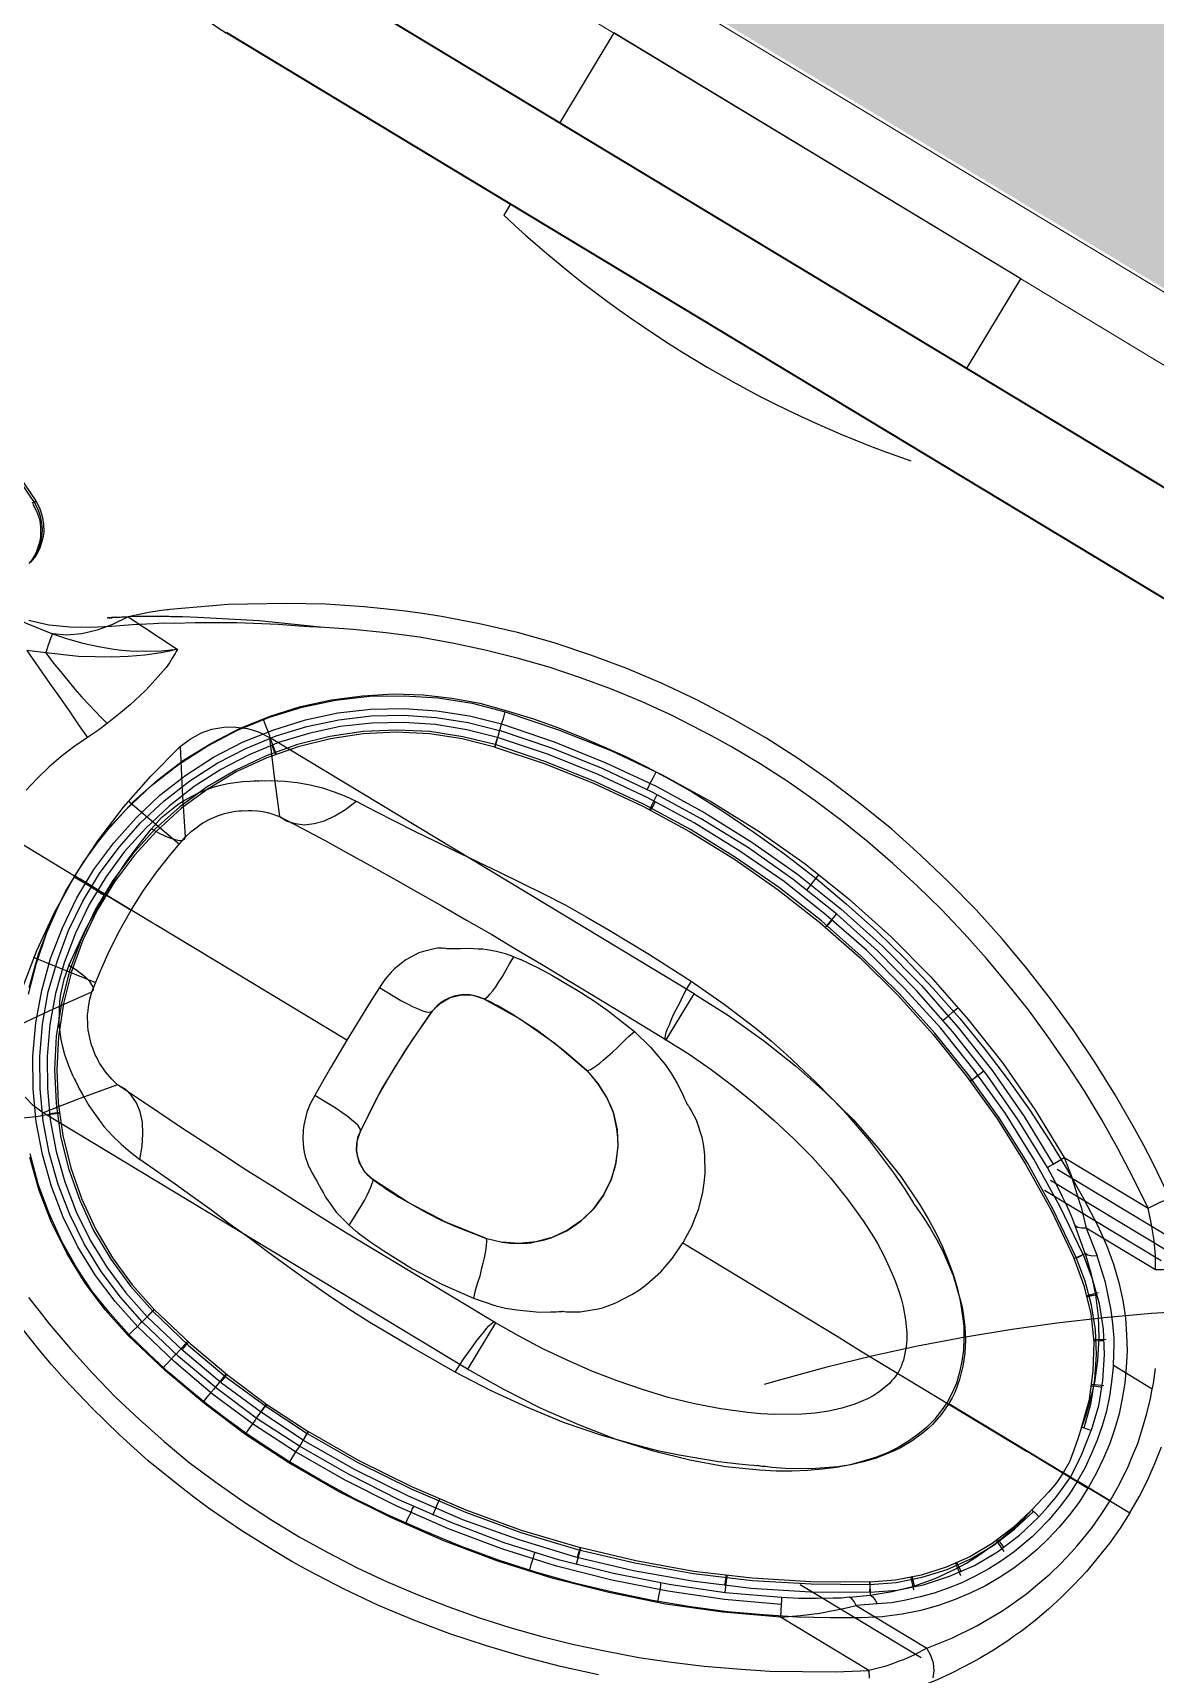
# Model space of a CAD drawing. Header units: centimetres. Extents: x 139057 to 200038, y 34824 to 80516.
# Drawn here: x 164697 to 164741.8, y 56677.5 to 56743.1 of the extents above; entities that cross this region are included whole.
import ezdxf

# ---------------------------------------------------------------- set-up
doc = ezdxf.new("R2010")
doc.units = ezdxf.units.CM
doc.header["$LTSCALE"] = 100
doc.linetypes.add('HIDDEN', pattern=[0.5, 0.25, -0.25])
doc.layers.add('410_STRUTTURE_001-AM_0', color=7, linetype='Continuous', lineweight=0)
doc.layers.add('437_RIVESTIMENTI_001-AM_0', color=13, linetype='Continuous', lineweight=0)
for name, color, linetype in [('_retini_strutture', 7, 'Continuous'), ('A-ARREDO', 6, 'Continuous'), ('A-SANITARI', 6, 'Continuous')]:
    doc.layers.add(name, color=color, linetype=linetype)

# ---------------------------------------------------------------- blocks, each defined once
blk = doc.blocks.new('hand')
at = {"layer": 'A-SANITARI', "color": 8, "linetype": 'HIDDEN', "ltscale": 5}
blk.add_circle((0, 0), 75, dxfattribs=at)

msp = doc.modelspace()

# ---------------------------------------------------------------- hatches: boundary and pattern name
at = {"layer": '_retini_strutture'}
msp.add_hatch(color=256, dxfattribs=at).paths.add_polyline_path([(164482.958, 56614.822), (164573.082, 56560.425), (164593.752, 56594.67), (164556.507, 56617.151), (164614.034, 56712.46, -0.002919), (164660.934, 56781.888), (164946.647, 56609.434), (164972.485, 56652.241), (165195.083, 56517.884), (165169.245, 56475.077), (165404.682, 56332.97), (165293.58, 56148.901), (165336.387, 56123.063), (165499.164, 56392.745), (165420.723, 56440.091), (165410.388, 56422.969), (164709.602, 56845.955, -0.009249), (164866.187, 57060.973), (165547.328, 56649.844), (165526.658, 56615.599), (165565.589, 56583.34), (165605.637, 56649.69), (164884.59, 57084.906, -0.013407), (165126.878, 57385.206), (165193.624, 57344.919), (165219.462, 57387.726), (165159.905, 57423.674, -0.00621), (165278.198, 57557.023), (165230.7, 57593.971, 0.042639)])

# ---------------------------------------------------------------- linework, layer by layer
at = {"layer": '410_STRUTTURE_001-AM_0', "elevation": 0}
msp.add_lwpolyline([(165230.877, 57593.719, 0.042634), (164483.094, 56614.601), (164573.214, 56560.2), (164593.886, 56594.445), (164559.641, 56615.116), (164617.196, 56710.463, -0.002917), (164664.073, 56779.85), (164929.678, 56619.519), (164818.651, 56435.438), (165075.668, 56280.13), (165186.86, 56464.162)], format="xyb", dxfattribs=at)
at = {"layer": '437_RIVESTIMENTI_001-AM_0', "elevation": 0}
msp.add_lwpolyline([(164612.58, 56594.841), (164613.874, 56596.985), (164602.489, 56603.853), (164695.51, 56757.953), (164926.246, 56618.671), (164833.224, 56464.571), (164707.187, 56540.652), (164705.895, 56538.512)], dxfattribs=at)
at = {"layer": 'A-ARREDO', "elevation": 0}
for points in [[(164734.253, 56729.66), (164736.424, 56733.256), (164720.158, 56743.075), (164717.987, 56739.479)], [(164716.023, 56736.226), (164715.765, 56735.798)]]:
    msp.add_lwpolyline(points, dxfattribs=at)
at = {"layer": 'A-ARREDO'}
msp.add_arc((164746.96, 56769.092, 0), 45.625, 226.86497, 250.901, dxfattribs=at)
at = {"layer": 'A-SANITARI'}
for p, q in [((164864.19, 56651.225, 0), (164706.65, 56746.323, 0)), ((164864.194, 56651.247, 0), (164706.654, 56746.345, 0)), ((164862.226, 56647.972, 0), (164704.684, 56743.071, 0)), ((164862.231, 56647.993, 0), (164704.688, 56743.092, 0))]:
    msp.add_line(p, q, dxfattribs=at)
at = {"layer": 'A-SANITARI', "elevation": 0, "flags": 128}
for points in [[(164696.805, 56721.883), (164697.014, 56722.135), (164697.175, 56722.434), (164697.231, 56722.589), (164697.273, 56722.753), (164697.327, 56723.061), (164697.333, 56723.227), (164697.325, 56723.402), (164697.27, 56723.719), (164697.218, 56723.882), (164697.166, 56724.046), (164697.014, 56724.327), (164695.22, 56726.96)], [(164695.267, 56727.007), (164697.07, 56724.388), (164697.014, 56724.327), (164696.944, 56724.275)], [(164696.925, 56724.305), (164697.039, 56724.369), (164697.07, 56724.388), (164697.221, 56724.107), (164697.326, 56723.779), (164697.381, 56723.463), (164697.391, 56723.135), (164697.363, 56722.963), (164697.329, 56722.814), (164697.231, 56722.495), (164697.153, 56722.334), (164697.069, 56722.195), (164696.86, 56721.943)], [(164696.95, 56724.252), (164697.102, 56723.972), (164697.215, 56723.658), (164697.245, 56723.488), (164697.261, 56723.327), (164697.257, 56723.008), (164697.243, 56722.828), (164697.209, 56722.678), (164697.097, 56722.367), (164697.028, 56722.221), (164696.936, 56722.068)], [(164695.698, 56720.018), (164696.191, 56719.739), (164696.687, 56719.496), (164697.735, 56719.071), (164697.699, 56718.98), (164697.635, 56718.811), (164697.551, 56718.578), (164697.464, 56718.309), (164696.709, 56718.405), (164697.622, 56717.098), (164698.053, 56716.498), (164698.457, 56715.914), (164698.808, 56715.399), (164699.134, 56714.938)], [(164742.369, 56696.533), (164741.69, 56697.944), (164741.332, 56698.634), (164740.964, 56699.309), (164740.193, 56700.663), (164739.375, 56701.969), (164738.505, 56703.251), (164737.609, 56704.491), (164736.66, 56705.707), (164735.672, 56706.889), (164734.632, 56708.046), (164733.544, 56709.156), (164732.418, 56710.233), (164731.266, 56711.269), (164730.058, 56712.244), (164728.812, 56713.185), (164727.54, 56714.085), (164726.227, 56714.915), (164724.88, 56715.691), (164723.509, 56716.424), (164722.095, 56717.088), (164720.684, 56717.694), (164719.245, 56718.223), (164717.781, 56718.71), (164716.311, 56719.124), (164714.799, 56719.47), (164713.276, 56719.765), (164712.516, 56719.884), (164711.734, 56719.997), (164710.186, 56720.157), (164708.64, 56720.258), (164707.089, 56720.287), (164705.526, 56720.266), (164704.755, 56720.24), (164703.98, 56720.179), (164702.423, 56720.041), (164702.364, 56720.039), (164702.32, 56720.028), (164702.203, 56720.022), (164701.998, 56719.995), (164701.579, 56719.927), (164700.76, 56719.76), (164702.718, 56718.464), (164702.724, 56718.442), (164702.707, 56718.414), (164702.682, 56718.373), (164702.632, 56718.289), (164702.523, 56718.109), (164702.406, 56717.915), (164702.275, 56717.73), (164701.963, 56717.37), (164701.621, 56716.991), (164701.445, 56716.794), (164701.242, 56716.614), (164700.842, 56716.232), (164700.391, 56715.861), (164699.927, 56715.499), (164699.54, 56715.203), (164699.134, 56714.938), (164698.589, 56714.567), (164698.086, 56714.172), (164697.588, 56713.754), (164697.123, 56713.297), (164696.686, 56712.824)], [(164696.785, 56719.626), (164697.176, 56719.522), (164697.598, 56719.438), (164698.433, 56719.35), (164699.26, 56719.342), (164700.098, 56719.384), (164700.931, 56719.449), (164701.769, 56719.491), (164702.177, 56719.509), (164702.591, 56719.505), (164703.434, 56719.525), (164705.097, 56719.523), (164706.762, 56719.464), (164707.591, 56719.397), (164708.01, 56719.371), (164708.213, 56719.363), (164708.43, 56719.345), (164705.988, 56719.59), (164704.767, 56719.666), (164703.538, 56719.727), (164702.93, 56719.754), (164702.625, 56719.749), (164702.458, 56719.755), (164702.386, 56719.761), (164702.314, 56719.767), (164701.711, 56719.771), (164701.101, 56719.762), (164700.796, 56719.757), (164700.657, 56719.746), (164700.504, 56719.744), (164700.365, 56719.733), (164700.235, 56719.736), (164700.096, 56719.726), (164699.98, 56719.72), (164699.935, 56719.709)], [(164729.571, 56680.592), (164729.249, 56680.559), (164728.922, 56680.549), (164728.253, 56680.537), (164727.556, 56680.542), (164726.862, 56680.582), (164724.612, 56680.769), (164722.373, 56681.1), (164720.143, 56681.539), (164717.944, 56682.091), (164715.784, 56682.771), (164713.663, 56683.579), (164711.578, 56684.478), (164709.568, 56685.502), (164707.604, 56686.632), (164705.919, 56687.724), (164704.302, 56688.927), (164702.77, 56690.211), (164701.32, 56691.597), (164700.454, 56692.573), (164699.679, 56693.608), (164699.005, 56694.714), (164698.423, 56695.879), (164697.96, 56697.084), (164697.602, 56698.34), (164697.37, 56699.614), (164697.24, 56700.902), (164697.227, 56702.196), (164697.344, 56703.486), (164697.569, 56704.768), (164697.931, 56706.024), (164698.375, 56707.23), (164698.947, 56708.397), (164699.616, 56709.505), (164700.396, 56710.547), (164701.251, 56711.524), (164702.2, 56712.407), (164703.229, 56713.203), (164704.316, 56713.908), (164705.466, 56714.499), (164706.675, 56714.998), (164707.903, 56715.372), (164709.18, 56715.641), (164710.463, 56715.793), (164711.764, 56715.82), (164713.057, 56715.739), (164714.347, 56715.527), (164715.593, 56715.21), (164715.629, 56715.302), (164715.68, 56715.479), (164715.755, 56715.698), (164715.82, 56715.962), (164717.955, 56715.24), (164720.045, 56714.413), (164722.088, 56713.444), (164724.064, 56712.365), (164725.973, 56711.175), (164727.801, 56709.882), (164729.563, 56708.479), (164731.243, 56706.973), (164732.829, 56705.373), (164734.307, 56703.687), (164735.698, 56701.921), (164736.981, 56700.069), (164738.15, 56698.154), (164741.502, 56696.13), (164740.909, 56697.339), (164740.299, 56698.52), (164739.65, 56699.668), (164738.97, 56700.796), (164738.246, 56701.914), (164737.497, 56702.99), (164736.725, 56704.061), (164735.892, 56705.093), (164735.051, 56706.111), (164734.158, 56707.104), (164733.233, 56708.078), (164732.284, 56709.01), (164731.309, 56709.901), (164730.304, 56710.772), (164729.274, 56711.602), (164728.205, 56712.398), (164727.119, 56713.167), (164726, 56713.881), (164724.864, 56714.567), (164724.265, 56714.89), (164723.68, 56715.205), (164722.494, 56715.808), (164721.296, 56716.361), (164720.065, 56716.858), (164718.832, 56717.319), (164717.573, 56717.739), (164716.303, 56718.109), (164715.021, 56718.428), (164713.715, 56718.707), (164713.049, 56718.825), (164712.397, 56718.935), (164711.068, 56719.113), (164709.75, 56719.247), (164708.43, 56719.345)], [(164699.921, 56719.718), (164699.935, 56719.709), (164699.943, 56719.723), (164699.993, 56719.712), (164700.11, 56719.717), (164700.177, 56719.734), (164700.307, 56719.731), (164700.446, 56719.741), (164700.76, 56719.76), (164700.14, 56719.453), (164699.526, 56719.219), (164698.912, 56719.079), (164698.312, 56719.025), (164697.735, 56719.071), (164698.337, 56718.878), (164698.947, 56718.699), (164699.568, 56718.57), (164700.184, 56718.463), (164700.501, 56718.423), (164700.825, 56718.397), (164701.455, 56718.376), (164702.088, 56718.391), (164702.718, 56718.464), (164702.407, 56718.387), (164702.082, 56718.319), (164701.421, 56718.226), (164700.764, 56718.17), (164700.109, 56718.149), (164698.782, 56718.175), (164697.464, 56718.309), (164697.76, 56717.922), (164698.059, 56717.572), (164698.349, 56717.207), (164698.634, 56716.865), (164698.914, 56716.545), (164699.188, 56716.248), (164699.442, 56715.981), (164699.697, 56715.713), (164699.927, 56715.499)], [(164696.807, 56704.944), (164697.174, 56706.273), (164697.66, 56707.548), (164698.252, 56708.779), (164698.976, 56709.948), (164699.776, 56711.053), (164700.692, 56712.07), (164701.696, 56713.013), (164702.773, 56713.857), (164703.912, 56714.587), (164705.132, 56715.23), (164706.408, 56715.745), (164707.71, 56716.15), (164709.046, 56716.421), (164710.409, 56716.581), (164711.783, 56716.603), (164713.148, 56716.516), (164714.497, 56716.307), (164715.82, 56715.962)], [(164709.49, 56702.846), (164701.842, 56707.462), (164701.745, 56707.521), (164699.695, 56708.758), (164699.667, 56708.775), (164699.418, 56708.926), (164699.196, 56709.06), (164699.002, 56709.177), (164698.85, 56709.269), (164698.711, 56709.352), (164698.628, 56709.402), (164699.314, 56710.444), (164700.104, 56711.441), (164700.97, 56712.374), (164701.947, 56713.24), (164702.967, 56714.023), (164704.082, 56714.711), (164705.233, 56715.302), (164706.433, 56715.787), (164707.647, 56716.17), (164708.888, 56716.441), (164710.121, 56716.604), (164711.353, 56716.673), (164712.541, 56716.637), (164713.692, 56716.509), (164714.802, 56716.311), (164715.853, 56716.017), (164716.951, 56715.676), (164717.947, 56715.321), (164718.875, 56714.949), (164719.76, 56714.566), (164720.636, 56714.17), (164721.495, 56713.746), (164722.379, 56713.269), (164723.31, 56712.745), (164724.521, 56711.995), (164725.754, 56711.156), (164726.997, 56710.273), (164728.235, 56709.318), (164729.445, 56708.285), (164730.653, 56707.216), (164731.804, 56706.086), (164732.922, 56704.901), (164733.982, 56703.713), (164734.981, 56702.486), (164735.907, 56701.265), (164736.775, 56700.042), (164737.558, 56698.832), (164738.284, 56697.656), (164738.92, 56696.517), (164739.494, 56695.433), (164739.839, 56694.658), (164740.12, 56693.902), (164740.337, 56693.166), (164740.491, 56692.45), (164740.603, 56691.758), (164740.642, 56691.073), (164740.663, 56690.418), (164740.633, 56689.774), (164740.576, 56689.147), (164740.469, 56688.531), (164740.348, 56687.923), (164740.177, 56687.327), (164739.97, 56686.734), (164739.727, 56686.143), (164739.448, 56685.556), (164739.111, 56684.965), (164739.102, 56684.951)], [(164726.848, 56680.308), (164724.584, 56680.503), (164722.323, 56680.828), (164720.079, 56681.275), (164717.865, 56681.836), (164715.691, 56682.525), (164713.562, 56683.318), (164711.472, 56684.24), (164709.426, 56685.267), (164707.448, 56686.404), (164705.763, 56687.497), (164704.132, 56688.708), (164702.595, 56690.014), (164701.131, 56691.409), (164700.237, 56692.402), (164699.449, 56693.445), (164698.755, 56694.582), (164698.167, 56695.768), (164697.698, 56696.996), (164697.336, 56698.274), (164697.084, 56699.579), (164696.971, 56700.895), (164696.952, 56702.21), (164697.072, 56703.537), (164697.306, 56704.832), (164697.662, 56706.111), (164698.137, 56707.336), (164698.703, 56708.525), (164699.389, 56709.661), (164700.186, 56710.73), (164701.063, 56711.713), (164702.028, 56712.624), (164703.066, 56713.434), (164704.175, 56714.145), (164705.356, 56714.755), (164706.578, 56715.245), (164707.837, 56715.639), (164709.136, 56715.913), (164710.455, 56716.062), (164711.779, 56716.095), (164713.086, 56716.005), (164714.398, 56715.799), (164715.68, 56715.479), (164717.779, 56714.76), (164719.847, 56713.928), (164721.848, 56712.984), (164723.796, 56711.922), (164725.678, 56710.748), (164727.5, 56709.478), (164729.234, 56708.091), (164730.887, 56706.602), (164732.454, 56705.032), (164733.917, 56703.355), (164735.289, 56701.619), (164736.553, 56699.798), (164737.708, 56697.891)], [(164738.916, 56694.288), (164739.275, 56693.316), (164739.544, 56692.322), (164739.702, 56691.3), (164739.752, 56690.287), (164739.677, 56689.255), (164739.516, 56688.236), (164739.228, 56687.257), (164739.023, 56687.325), (164738.881, 56687.372), (164738.845, 56687.375), (164738.7, 56686.915), (164738.54, 56686.463), (164738.359, 56686.005), (164738.113, 56685.567), (164738.363, 56685.417), (164738.681, 56685.225), (164738.985, 56685.759), (164739.248, 56686.319), (164739.488, 56686.874), (164739.686, 56687.453), (164739.849, 56688.036), (164739.975, 56688.621), (164740.057, 56689.195), (164740.126, 56689.778), (164740.135, 56690.358), (164740.145, 56690.655), (164740.145, 56690.938), (164740.097, 56691.515), (164740.032, 56692.065), (164739.807, 56693.165), (164739.463, 56694.223), (164739.266, 56694.21), (164739.102, 56694.252), (164738.991, 56694.319), (164739.231, 56693.494), (164739.398, 56692.674), (164739.504, 56691.817), (164739.529, 56690.951), (164739.509, 56690.509), (164739.48, 56690.054), (164739.358, 56689.164), (164739.142, 56688.273), (164739.005, 56687.827), (164738.845, 56687.375), (164739.159, 56688.49), (164739.315, 56689.625), (164739.348, 56690.776), (164739.229, 56691.926), (164738.955, 56693.036), (164738.555, 56694.128), (164738.991, 56694.319), (164738.586, 56695.433), (164738.479, 56695.724), (164738.363, 56696.002), (164738.233, 56696.288), (164738.09, 56696.583), (164737.789, 56697.18), (164737.48, 56697.764), (164736.322, 56699.635), (164735.072, 56701.448), (164733.7, 56703.183), (164732.242, 56704.839), (164730.698, 56706.414), (164729.064, 56707.872), (164727.33, 56709.259), (164725.544, 56710.527), (164723.654, 56711.686), (164721.72, 56712.74), (164719.732, 56713.676), (164717.686, 56714.514), (164715.593, 56715.21), (164715.402, 56714.55), (164717.418, 56713.882), (164719.381, 56713.094), (164721.313, 56712.192), (164723.178, 56711.18), (164724.985, 56710.07), (164726.724, 56708.85), (164728.392, 56707.541), (164729.986, 56706.144), (164731.501, 56704.644), (164732.915, 56703.072), (164734.242, 56701.42), (164735.484, 56699.687), (164736.611, 56697.891), (164737.639, 56696.024), (164738.555, 56694.128), (164738.577, 56694.134), (164738.719, 56694.181), (164738.916, 56694.288), (164737.981, 56696.214), (164736.939, 56698.09), (164735.806, 56699.908), (164734.551, 56701.649), (164733.218, 56703.323), (164731.776, 56704.912), (164730.256, 56706.434), (164728.648, 56707.84), (164726.961, 56709.18), (164725.199, 56710.394), (164723.365, 56711.52), (164721.486, 56712.541), (164719.54, 56713.451), (164717.55, 56714.256), (164715.52, 56714.933), (164714.288, 56715.241), (164713.035, 56715.45), (164711.764, 56715.537), (164710.498, 56715.507), (164709.224, 56715.369), (164707.982, 56715.097), (164706.763, 56714.737), (164705.591, 56714.235), (164704.462, 56713.65), (164703.392, 56712.973), (164702.393, 56712.195), (164701.467, 56711.318), (164700.615, 56710.377), (164699.866, 56709.355), (164699.205, 56708.26), (164698.65, 56707.121), (164698.2, 56705.937), (164697.855, 56704.709), (164697.633, 56703.463), (164697.524, 56702.187), (164697.531, 56700.915), (164697.642, 56699.658), (164697.883, 56698.397), (164698.229, 56697.186), (164698.678, 56695.989), (164699.241, 56694.855), (164699.91, 56693.771), (164700.671, 56692.745), (164701.517, 56691.799)], [(164701.689, 56711.279), (164701.974, 56711.125), (164702.226, 56711.011), (164702.451, 56710.913), (164702.642, 56710.854), (164702.792, 56710.821), (164702.931, 56710.831), (164703.014, 56710.875), (164703.051, 56710.967), (164702.928, 56712.799), (164702.852, 56714.584), (164703.23, 56714.866), (164703.656, 56715.101), (164703.761, 56715.15), (164703.881, 56715.192), (164704.097, 56715.269), (164704.583, 56715.353), (164704.816, 56715.364), (164705.055, 56715.352), (164705.53, 56715.293), (164705.757, 56715.231), (164705.99, 56715.147), (164706.408, 56714.932)], [(164706.676, 56714.279), (164706.436, 56714.916), (164706.414, 56715.004), (164706.348, 56715.177), (164706.257, 56715.402), (164706.16, 56715.649)], [(164715.52, 56714.933), (164715.453, 56714.728), (164715.405, 56714.586), (164715.402, 56714.55), (164714.107, 56714.878), (164712.809, 56715.076), (164711.471, 56715.146), (164710.144, 56715.078), (164708.837, 56714.884), (164707.548, 56714.566), (164706.301, 56714.128), (164705.095, 56713.57), (164703.958, 56712.877), (164702.887, 56712.105), (164701.908, 56711.203), (164701.017, 56710.229), (164700.207, 56709.168), (164699.521, 56708.032), (164698.954, 56706.843), (164698.499, 56705.587), (164698.179, 56704.305), (164697.973, 56702.993), (164697.911, 56701.669), (164697.957, 56700.337), (164698.151, 56699.029), (164698.469, 56697.741), (164698.907, 56696.493), (164699.465, 56695.287), (164700.136, 56694.145), (164700.921, 56693.066), (164701.801, 56692.081), (164701.32, 56691.597), (164701.25, 56691.544), (164701.131, 56691.409), (164700.95, 56691.234), (164700.76, 56691.046), (164699.847, 56692.07), (164699.02, 56693.174), (164698.307, 56694.341), (164697.7, 56695.559), (164697.207, 56696.839), (164696.833, 56698.161)], [(164738.945, 56687.353), (164739.217, 56688.304), (164739.375, 56689.286), (164739.447, 56690.282), (164739.402, 56691.273), (164739.241, 56692.259), (164738.991, 56693.222), (164738.63, 56694.159), (164737.708, 56696.076), (164736.681, 56697.944), (164735.553, 56699.74), (164734.312, 56701.472), (164732.984, 56703.124), (164731.556, 56704.704), (164730.042, 56706.204), (164728.456, 56707.616), (164726.775, 56708.933), (164725.027, 56710.139), (164723.228, 56711.263), (164721.341, 56712.27), (164719.423, 56713.163), (164717.446, 56713.959), (164715.425, 56714.65), (164714.135, 56714.956), (164712.809, 56715.171), (164711.485, 56715.232), (164710.145, 56715.172), (164708.815, 56714.973), (164707.526, 56714.655), (164706.27, 56714.203), (164705.056, 56713.632), (164703.914, 56712.96), (164702.826, 56712.161), (164701.841, 56711.281), (164700.942, 56710.293), (164700.146, 56709.223), (164699.452, 56708.074), (164698.877, 56706.871), (164698.421, 56705.615), (164698.093, 56704.319), (164697.887, 56703.007), (164697.816, 56701.67), (164697.877, 56700.329), (164698.062, 56699.007), (164698.38, 56697.719), (164698.824, 56696.449), (164699.381, 56695.243), (164700.066, 56694.092), (164700.852, 56693.013), (164701.746, 56692.02), (164703.168, 56690.651), (164704.672, 56689.384), (164706.256, 56688.22), (164707.905, 56687.13), (164709.961, 56685.965), (164712.07, 56684.918), (164714.233, 56683.991), (164716.448, 56683.183), (164718.716, 56682.494), (164721.005, 56681.964), (164723.338, 56681.538), (164725.682, 56681.257), (164728.038, 56681.121), (164730.389, 56681.1), (164731.441, 56681.184), (164732.474, 56681.392), (164733.471, 56681.697), (164734.427, 56682.122), (164735.319, 56682.661), (164736.162, 56683.305), (164736.93, 56684.014)], [(164723.366, 56704.696), (164706.408, 56714.932), (164706.596, 56713.364), (164706.811, 56711.778), (164707.703, 56711.315), (164708.601, 56710.83), (164709.504, 56710.322), (164710.43, 56709.82), (164711.361, 56709.296), (164712.32, 56708.755), (164713.293, 56708.206), (164714.271, 56707.634), (164715.285, 56707.06), (164716.269, 56706.466), (164717.275, 56705.878), (164720.267, 56704.071), (164722.254, 56702.853), (164723.174, 56702.279), (164724.055, 56701.672), (164724.911, 56701.023), (164725.75, 56700.346), (164726.558, 56699.65), (164727.342, 56698.912), (164728.095, 56698.156), (164728.814, 56697.343), (164729.494, 56696.498), (164730.122, 56695.627), (164730.412, 56695.169), (164730.562, 56694.946), (164730.689, 56694.718), (164730.948, 56694.24), (164731.177, 56693.743), (164731.398, 56693.232), (164731.569, 56692.732), (164731.657, 56692.47), (164731.723, 56692.204), (164731.818, 56691.673), (164731.864, 56691.154), (164731.863, 56690.871), (164731.835, 56690.605), (164731.734, 56690.061), (164731.681, 56689.942), (164731.641, 56689.814), (164731.513, 56689.571), (164731.357, 56689.343), (164731.262, 56689.249), (164731.173, 56689.133), (164730.753, 56688.782), (164730.517, 56688.641), (164730.289, 56688.514), (164729.786, 56688.307), (164729.272, 56688.144), (164728.747, 56688.026), (164728.203, 56687.939), (164727.67, 56687.902), (164726.588, 56687.894), (164726.038, 56687.923), (164725.497, 56687.966), (164724.435, 56688.116), (164723.383, 56688.316), (164722.329, 56688.574), (164721.309, 56688.887), (164720.291, 56689.237), (164719.277, 56689.623), (164718.295, 56690.064), (164717.322, 56690.519), (164716.375, 56691.015), (164715.43, 56691.548), (164714.317, 56689.705)], [(164706.645, 56714.26), (164706.64, 56714.282), (164706.579, 56714.432), (164706.507, 56714.627)], [(164696.019, 56703.265), (164696.509, 56704.859), (164697.113, 56706.423), (164697.822, 56707.942), (164698.628, 56709.402), (164699.553, 56710.81), (164700.567, 56712.145), (164701.661, 56713.394), (164702.852, 56714.584)], [(164721.49, 56712.86), (164721.54, 56712.944), (164721.618, 56713.104), (164721.73, 56713.32), (164721.858, 56713.564)], [(164698.394, 56705.82), (164698.72, 56706.549), (164699.061, 56707.27), (164699.451, 56707.979), (164699.847, 56708.666), (164700.279, 56709.351), (164700.725, 56710.027), (164701.204, 56710.664), (164701.689, 56711.279), (164702.095, 56711.733), (164702.554, 56712.117), (164702.793, 56712.294), (164703.06, 56712.455), (164703.591, 56712.739), (164704.152, 56712.948), (164704.449, 56713.034), (164704.752, 56713.097), (164705.332, 56713.181), (164705.624, 56713.194), (164705.776, 56713.197), (164705.857, 56713.205), (164705.879, 56713.21), (164705.893, 56713.202), (164705.915, 56713.207), (164705.951, 56713.204), (164705.987, 56713.202), (164706.068, 56713.21), (164706.198, 56713.207), (164706.468, 56713.214), (164707.003, 56713.193), (164707.514, 56713.131), (164708.03, 56713.046), (164708.521, 56712.92), (164708.995, 56712.766), (164709.438, 56712.593), (164709.865, 56712.392), (164710.625, 56711.99), (164711.406, 56711.594), (164712.202, 56711.19), (164713.019, 56710.79), (164713.865, 56710.375), (164714.292, 56710.174), (164714.732, 56709.964), (164715.6, 56709.554), (164717.346, 56708.689), (164718.211, 56708.243), (164719.059, 56707.769), (164719.912, 56707.272), (164721.589, 56706.26), (164723.254, 56705.198), (164724.575, 56704.287), (164725.841, 56703.315), (164726.461, 56702.809), (164727.065, 56702.274), (164728.233, 56701.172), (164729.34, 56700.031), (164730.369, 56698.824), (164731.335, 56697.542), (164731.791, 56696.888), (164732.004, 56696.552), (164732.106, 56696.377), (164732.164, 56696.285), (164732.202, 56696.224), (164732.216, 56696.216), (164732.255, 56696.154), (164732.294, 56696.093), (164732.366, 56695.993), (164732.515, 56695.771), (164732.8, 56695.334), (164733.068, 56694.87), (164733.299, 56694.409), (164733.716, 56693.439), (164734.013, 56692.428), (164734.073, 56692.184), (164734.117, 56691.912), (164734.185, 56691.398), (164734.209, 56690.873), (164734.188, 56690.338), (164734.145, 56690.08), (164734.103, 56689.822), (164733.974, 56689.295), (164733.79, 56688.801), (164733.683, 56688.563), (164733.541, 56688.327), (164740.773, 56683.962), (164741.144, 56684.607), (164741.479, 56685.256), (164741.63, 56685.6), (164741.772, 56685.93), (164742.043, 56686.598)], [(164696.019, 56703.265), (164697.634, 56704.029), (164699.312, 56704.774), (164699.648, 56705.611), (164700.011, 56706.432), (164700.424, 56707.241), (164700.886, 56708.039), (164701.121, 56708.427), (164701.377, 56708.821), (164701.901, 56709.563), (164702.466, 56710.28), (164703.051, 56710.967), (164703.27, 56711.175), (164703.51, 56711.352), (164703.626, 56711.451), (164703.771, 56711.534), (164704.052, 56711.686), (164704.18, 56711.741), (164704.33, 56711.802), (164704.613, 56711.895), (164704.902, 56711.967), (164705.049, 56711.991), (164705.188, 56712.002), (164705.268, 56712.01), (164705.326, 56712.013), (164705.457, 56712.01), (164705.573, 56712.015), (164705.704, 56712.012), (164705.929, 56712.008), (164706.137, 56711.977), (164706.323, 56711.941), (164706.5, 56711.89), (164706.811, 56711.778), (164707.115, 56711.594), (164707.434, 56711.496), (164707.801, 56711.446), (164708.189, 56711.494), (164708.598, 56711.607), (164709.02, 56711.806), (164709.44, 56712.063), (164709.865, 56712.392)], [(164702.808, 56710.66), (164700.754, 56712.391)], [(164721.585, 56712.047), (164721.894, 56712.654)], [(164721.626, 56712.022), (164721.643, 56712.05), (164721.718, 56712.174), (164721.821, 56712.377)], [(164695.539, 56711.267), (164699.847, 56708.666)], [(164696.778, 56704.678), (164697.095, 56705.923), (164697.512, 56707.146), (164698.026, 56708.311), (164698.628, 56709.402), (164700.886, 56708.039)], [(164727.871, 56708.838), (164727.935, 56708.913), (164728.04, 56709.057), (164728.194, 56709.248), (164728.355, 56709.453)], [(164699.517, 56708.809), (164699.711, 56708.692), (164699.836, 56708.617), (164699.85, 56708.608), (164699.268, 56708.959), (164699.185, 56709.01), (164698.825, 56709.227), (164698.603, 56709.361)], [(164728.616, 56707.349), (164729.05, 56707.881)], [(164728.63, 56707.341), (164728.646, 56707.368), (164728.749, 56707.476), (164728.886, 56707.64)], [(164716.165, 56706.169), (164715.827, 56706.298), (164715.464, 56706.385), (164715.106, 56706.45), (164714.934, 56706.478), (164714.745, 56706.478), (164714.398, 56706.499), (164714.035, 56706.491), (164713.679, 56706.498), (164713.491, 56706.498), (164713.405, 56706.513), (164713.36, 56706.502), (164713.31, 56706.513), (164713.288, 56706.507), (164713.274, 56706.516), (164713.216, 56706.513), (164713.122, 56706.513), (164712.93, 56706.478), (164712.552, 56706.384), (164712.366, 56706.327), (164712.199, 56706.238), (164711.858, 56706.048), (164711.549, 56705.818), (164711.401, 56705.699), (164711.26, 56705.558), (164711.012, 56705.273), (164710.797, 56704.949), (164710.466, 56704.431), (164710.148, 56703.904), (164709.49, 56702.846), (164708.843, 56701.743), (164708.522, 56701.18), (164708.21, 56700.632), (164708.032, 56700.305), (164707.903, 56699.966), (164707.811, 56699.625), (164707.782, 56699.453), (164707.746, 56699.267), (164707.731, 56698.898), (164707.761, 56698.54), (164707.791, 56698.371), (164707.835, 56698.193), (164707.953, 56697.857), (164707.989, 56697.76), (164708.027, 56697.699), (164708.116, 56697.532), (164708.301, 56697.212), (164708.464, 56696.887), (164708.561, 56696.734), (164708.649, 56696.567), (164708.851, 56696.275), (164709.066, 56695.975), (164709.584, 56695.455), (164709.869, 56695.207), (164709.911, 56695.182), (164709.938, 56695.165), (164710.013, 56695.101), (164710.143, 56695.004), (164710.418, 56694.8), (164710.969, 56694.43), (164712.124, 56693.713), (164712.709, 56693.398), (164713.316, 56693.088), (164714.55, 56692.533), (164715.412, 56692.239), (164715.839, 56692.132), (164716.291, 56692.067), (164717.185, 56691.982), (164717.643, 56691.989), (164717.854, 56691.994), (164717.97, 56691.999), (164718.028, 56692.002), (164718.051, 56692.007), (164718.087, 56692.004), (164718.095, 56692.018), (164718.109, 56692.01), (164718.131, 56692.015), (164718.181, 56692.004), (164718.267, 56691.99), (164718.456, 56691.989), (164718.819, 56691.997), (164719.533, 56692.114), (164719.711, 56692.158), (164719.897, 56692.216), (164720.241, 56692.348), (164720.878, 56692.682), (164721.184, 56692.876), (164721.484, 56693.092), (164722.032, 56693.592), (164722.511, 56694.135), (164722.915, 56694.742), (164729.08, 56691.02), (164730.014, 56690.438), (164736.65, 56686.432), (164736.706, 56686.398), (164739.102, 56684.951), (164738.746, 56684.392), (164738.364, 56683.885), (164737.955, 56683.395), (164737.526, 56682.935), (164737.07, 56682.492), (164736.589, 56682.102), (164736.094, 56681.721), (164735.565, 56681.378), (164735.009, 56681.052), (164734.42, 56680.765), (164733.79, 56680.503), (164733.131, 56680.258), (164732.426, 56680.06), (164731.673, 56679.909), (164730.874, 56679.806), (164730.035, 56679.764), (164728.809, 56679.767), (164727.504, 56679.798), (164726.139, 56679.885), (164724.704, 56680.014), (164723.217, 56680.212), (164721.706, 56680.463), (164720.177, 56680.781), (164718.638, 56681.143), (164717.09, 56681.586), (164715.554, 56682.078), (164714.037, 56682.634), (164712.568, 56683.238), (164711.124, 56683.883), (164709.741, 56684.567), (164708.433, 56685.28), (164707.177, 56686.019), (164706.294, 56686.591), (164705.46, 56687.151), (164704.67, 56687.722), (164703.903, 56688.298), (164703.147, 56688.925), (164702.386, 56689.573), (164701.594, 56690.297), (164700.799, 56691.079), (164700.052, 56691.908), (164699.339, 56692.793), (164698.697, 56693.766), (164698.112, 56694.8), (164697.598, 56695.922), (164697.169, 56697.089), (164696.844, 56698.306)], [(164699.471, 56705.132), (164696.982, 56706.143)], [(164719.078, 56701.632), (164718.134, 56702.448), (164717.12, 56703.211), (164716.079, 56703.897), (164715.53, 56704.209), (164715.383, 56704.279), (164715.245, 56704.362), (164714.965, 56704.493), (164715.001, 56704.491), (164715.062, 56704.529), (164715.14, 56704.596), (164715.22, 56704.698), (164715.332, 56704.82), (164715.446, 56704.978), (164715.563, 56705.172), (164715.711, 56705.385), (164715.853, 56705.621), (164715.998, 56705.892), (164716.165, 56706.169), (164716.334, 56706.105), (164716.426, 56706.069), (164716.462, 56706.066), (164716.49, 56706.049), (164716.504, 56706.041), (164716.65, 56705.971), (164716.811, 56705.893), (164717.105, 56705.753), (164717.69, 56705.438), (164718.834, 56704.766), (164719.385, 56704.396), (164719.928, 56704.011), (164720.981, 56703.187)], [(164713.828, 56689.585), (164712.099, 56690.572), (164710.415, 56691.57), (164709.578, 56692.094), (164708.758, 56692.645), (164707.96, 56693.203), (164706.381, 56694.345), (164705.99, 56694.637), (164705.6, 56694.93), (164704.838, 56695.484), (164704.099, 56696.044), (164703.356, 56696.568), (164702.636, 56697.097), (164701.927, 56697.582), (164701.226, 56698.08), (164701.319, 56698.61), (164701.351, 56699.101), (164701.33, 56699.568), (164701.239, 56699.981), (164701.093, 56700.334), (164700.886, 56700.648), (164700.651, 56700.885), (164700.338, 56701.055), (164700.102, 56701.292), (164699.856, 56701.573), (164699.745, 56701.734), (164699.616, 56701.926), (164699.566, 56702.031), (164699.502, 56702.145), (164699.439, 56702.259), (164699.398, 56702.379), (164699.351, 56702.52), (164699.296, 56702.648), (164699.224, 56702.937), (164699.161, 56703.24), (164699.145, 56703.401), (164699.138, 56703.859), (164699.158, 56704.017), (164699.178, 56704.175), (164699.231, 56704.483), (164699.312, 56704.774), (164699.376, 56704.849), (164699.377, 56704.943), (164699.313, 56705.057), (164699.222, 56705.188), (164699.081, 56705.33), (164698.89, 56705.483), (164698.671, 56705.653), (164698.394, 56705.82), (164698.19, 56705.263), (164698.063, 56704.677), (164698.018, 56704.383), (164698, 56704.073), (164697.996, 56703.47), (164698.072, 56702.876), (164698.135, 56702.574), (164698.22, 56702.276), (164698.416, 56701.724), (164698.532, 56701.446), (164698.601, 56701.31), (164698.64, 56701.248), (164698.645, 56701.226), (164698.664, 56701.196), (164698.678, 56701.187), (164698.67, 56701.173), (164698.684, 56701.165), (164698.695, 56701.121), (164698.733, 56701.059), (164698.789, 56700.932), (164698.916, 56700.704), (164699.184, 56700.239), (164699.477, 56699.817), (164699.792, 56699.4), (164699.958, 56699.205), (164700.132, 56699.024), (164700.476, 56698.685), (164700.849, 56698.364), (164701.226, 56698.08)], [(164723.254, 56705.198), (164723.07, 56704.894), (164722.916, 56704.608), (164722.785, 56704.328), (164722.657, 56704.084), (164722.537, 56703.854), (164722.439, 56703.63), (164722.366, 56703.447), (164722.288, 56703.286), (164722.241, 56703.145), (164722.21, 56703.031), (164722.196, 56702.945), (164722.198, 56702.887), (164722.218, 56702.856), (164722.254, 56702.853), (164723.366, 56704.696), (164724.776, 56703.807), (164726.137, 56702.834), (164727.413, 56701.818), (164728.62, 56700.749), (164729.739, 56699.658), (164730.724, 56698.534), (164731.628, 56697.402), (164732.38, 56696.268), (164732.72, 56695.704), (164733.024, 56695.142), (164733.292, 56694.584), (164733.523, 56694.028), (164733.713, 56693.497), (164733.873, 56692.947), (164733.999, 56692.436), (164734.081, 56691.914), (164734.143, 56691.423), (164734.148, 56690.929), (164734.133, 56690.466), (164734.068, 56690.013), (164733.975, 56689.578), (164733.846, 56689.145), (164733.67, 56688.76), (164733.472, 56688.369), (164733.227, 56688.026), (164732.959, 56687.677), (164732.645, 56687.375), (164732.303, 56687.09), (164731.933, 56686.822), (164731.522, 56686.579), (164731.091, 56686.366), (164730.619, 56686.179), (164730.127, 56686.022), (164729.608, 56685.882), (164729.055, 56685.78), (164728.497, 56685.701), (164727.897, 56685.648), (164727.278, 56685.624), (164726.64, 56685.631), (164725.982, 56685.669), (164724.628, 56685.806), (164723.197, 56686.065), (164721.752, 56686.427), (164720.257, 56686.895), (164718.757, 56687.479), (164717.263, 56688.135), (164715.769, 56688.885), (164714.317, 56689.705), (164697.359, 56699.942)], [(164710.797, 56704.949), (164711.656, 56704.43), (164711.914, 56704.293), (164712.144, 56704.174), (164712.341, 56704.093), (164712.524, 56704.02), (164712.665, 56703.972), (164712.773, 56703.964), (164712.854, 56703.972), (164712.907, 56703.997), (164712.104, 56702.855), (164711.357, 56701.681), (164710.658, 56700.459), (164710.035, 56699.209), (164710.041, 56699.281), (164710.002, 56699.342), (164709.93, 56699.442), (164709.823, 56699.545), (164709.687, 56699.665), (164709.51, 56699.809), (164709.296, 56699.957), (164709.069, 56700.113), (164708.21, 56700.632)], [(164714.965, 56704.493), (164716.439, 56703.679), (164717.807, 56702.721), (164719.078, 56701.632), (164719.106, 56701.615), (164719.159, 56701.64), (164719.234, 56701.671), (164719.334, 56701.743), (164719.456, 56701.82), (164719.595, 56701.925), (164719.751, 56702.058), (164719.915, 56702.204), (164720.11, 56702.37), (164720.313, 56702.55), (164720.511, 56702.752), (164720.739, 56702.974), (164720.981, 56703.187), (164721.629, 56702.569), (164722.212, 56701.876), (164722.458, 56701.501), (164722.696, 56701.112), (164722.903, 56700.703), (164722.989, 56700.5), (164723.038, 56700.395), (164723.063, 56700.342), (164723.069, 56700.32), (164723.082, 56700.312), (164723.074, 56700.298), (164723.088, 56700.289), (164723.102, 56700.281), (164723.107, 56700.259), (164723.14, 56700.22), (164723.185, 56700.136), (164723.281, 56699.983), (164723.444, 56699.658), (164723.673, 56698.972), (164723.738, 56698.611), (164723.782, 56698.245), (164723.797, 56697.518), (164723.759, 56697.143), (164723.709, 56696.777), (164723.529, 56696.072), (164723.4, 56695.734), (164723.264, 56695.382), (164722.915, 56694.742)], [(164733.316, 56703.642), (164733.394, 56703.709), (164733.533, 56703.814), (164733.705, 56703.974), (164733.922, 56704.146)], [(164710.035, 56699.209), (164710.886, 56700.869), (164711.848, 56702.462), (164712.907, 56703.997)], [(164715.039, 56694.941), (164715.694, 56694.772), (164716.032, 56694.738), (164716.365, 56694.726), (164716.693, 56694.736), (164716.854, 56694.752), (164717.009, 56694.791), (164717.334, 56694.859), (164717.489, 56694.898), (164717.653, 56694.95), (164718.279, 56695.234), (164718.846, 56695.61), (164719.341, 56696.086), (164719.742, 56696.657), (164720.06, 56697.278), (164720.167, 56697.611), (164720.209, 56697.774), (164720.251, 56697.938), (164720.328, 56698.629), (164720.317, 56698.956), (164720.279, 56699.3), (164720.142, 56699.95), (164720.021, 56700.25), (164719.947, 56700.409), (164719.886, 56700.559), (164719.524, 56701.118), (164719.305, 56701.382), (164719.078, 56701.632), (164719.524, 56701.118), (164719.878, 56700.545), (164720.148, 56699.928), (164720.29, 56699.256), (164720.325, 56698.593), (164720.234, 56697.91), (164720.052, 56697.264), (164719.742, 56696.657), (164719.358, 56696.114), (164718.863, 56695.638), (164718.309, 56695.254), (164717.698, 56694.961), (164717.045, 56694.788), (164716.365, 56694.726), (164715.694, 56694.772)], [(164734.4, 56701.211), (164734.948, 56701.618)], [(164733.541, 56688.327), (164733.246, 56687.901), (164732.887, 56687.494), (164732.706, 56687.319), (164732.489, 56687.148), (164732.072, 56686.833), (164731.608, 56686.565), (164731.366, 56686.446), (164731.132, 56686.341), (164730.638, 56686.148), (164730.132, 56686), (164729.63, 56685.887), (164729.358, 56685.843), (164729.108, 56685.805), (164728.056, 56685.722), (164727.004, 56685.733), (164726.477, 56685.768), (164726.219, 56685.81), (164726.088, 56685.813), (164726.024, 56685.833), (164725.988, 56685.836), (164725.966, 56685.83), (164725.952, 56685.839), (164725.902, 56685.85), (164725.858, 56685.839), (164725.75, 56685.848), (164725.556, 56685.87), (164725.159, 56685.902), (164724.346, 56685.996), (164722.77, 56686.266), (164721.977, 56686.424), (164721.209, 56686.623), (164719.675, 56687.057), (164718.155, 56687.577), (164716.686, 56688.181), (164715.236, 56688.848), (164713.828, 56689.585), (164714.004, 56689.875), (164714.185, 56690.144), (164714.372, 56690.391), (164714.536, 56690.632), (164714.684, 56690.845), (164714.829, 56691.022), (164714.965, 56691.186), (164715.071, 56691.33), (164715.174, 56691.438), (164715.26, 56691.518), (164715.33, 56691.57), (164715.382, 56691.595), (164715.419, 56691.592), (164715.43, 56691.548), (164709.486, 56695.136), (164708.525, 56695.735), (164707.549, 56696.343), (164706.596, 56696.956), (164705.649, 56697.547), (164705.172, 56697.853), (164704.709, 56698.151), (164703.792, 56698.762), (164702.895, 56699.341), (164702.019, 56699.927), (164701.171, 56700.495), (164700.338, 56701.055), (164698.835, 56700.507), (164697.359, 56699.942), (164696.983, 56700.226), (164696.639, 56700.565)], [(164734.386, 56701.219), (164734.539, 56701.316), (164734.717, 56701.454)], [(164698.003, 56699.912), (164697.329, 56699.828), (164697.24, 56699.806), (164697.056, 56699.784), (164696.815, 56699.76), (164696.551, 56699.73)], [(164698.006, 56699.948), (164697.984, 56699.943), (164697.823, 56699.927), (164697.617, 56699.899)], [(164737.48, 56697.764), (164737.563, 56697.808), (164737.708, 56697.891), (164737.913, 56698.013), (164738.15, 56698.154), (164738.434, 56697.434), (164738.659, 56696.712), (164738.769, 56696.362), (164738.827, 56696.176), (164739.036, 56695.331), (164738.847, 56695.332), (164738.697, 56695.366), (164738.586, 56695.433)], [(164737.874, 56697.696), (164742.529, 56694.886)], [(164709.584, 56695.455), (164709.765, 56695.723), (164709.924, 56695.987), (164710.075, 56696.236), (164710.2, 56696.444), (164710.303, 56696.646), (164710.39, 56696.821), (164710.459, 56696.968), (164710.499, 56697.095), (164710.535, 56697.187), (164710.541, 56697.259), (164710.521, 56697.289), (164710.768, 56697.103), (164710.906, 56697.019), (164711.037, 56696.922), (164711.582, 56696.573), (164712.694, 56695.94), (164713.259, 56695.656), (164713.841, 56695.399), (164715.039, 56694.941), (164715.058, 56694.91), (164715.069, 56694.865), (164715.069, 56694.771), (164715.06, 56694.663), (164715.049, 56694.519), (164715.021, 56694.347), (164714.976, 56694.147), (164714.922, 56693.933), (164714.866, 56693.684), (164714.802, 56693.42), (164714.715, 56693.151), (164714.625, 56692.846), (164714.55, 56692.533)], [(164715.039, 56694.941), (164713.456, 56695.575), (164711.943, 56696.356), (164710.521, 56697.289)], [(164737.606, 56697.253), (164742.261, 56694.443)], [(164737.364, 56696.851), (164742.019, 56694.041)], [(164743.03, 56694.527), (164743.11, 56694.346), (164743.087, 56694.152), (164742.943, 56693.975), (164742.72, 56693.826), (164742.442, 56693.71), (164742.112, 56693.664), (164741.793, 56693.667), (164741.794, 56694.233), (164741.767, 56694.533), (164741.765, 56694.686), (164741.749, 56694.847), (164741.639, 56695.48), (164741.502, 56696.13), (164741.775, 56696.268), (164742.017, 56696.386), (164742.219, 56696.472), (164742.347, 56696.527), (164742.4, 56696.552), (164742.369, 56696.533)], [(164741.793, 56693.667), (164739.036, 56695.331), (164739.463, 56694.223)], [(164696.779, 56692.561), (164697.188, 56692.049), (164697.603, 56691.515), (164698.453, 56690.511), (164699.341, 56689.54), (164700.26, 56688.588), (164701.212, 56687.692), (164702.195, 56686.815), (164703.203, 56685.98), (164704.258, 56685.192), (164705.344, 56684.423), (164706.455, 56683.695), (164707.591, 56683.01), (164708.739, 56682.374), (164709.903, 56681.766), (164711.086, 56681.221), (164712.3, 56680.696), (164713.526, 56680.221), (164714.754, 56679.782), (164716.008, 56679.385), (164717.286, 56679.029), (164717.927, 56678.869), (164718.567, 56678.709), (164719.874, 56678.431), (164721.161, 56678.183), (164722.468, 56677.999), (164723.769, 56677.838), (164725.081, 56677.726), (164726.388, 56677.636), (164727.701, 56677.619), (164729.022, 56677.615), (164730.354, 56677.662), (164726.821, 56679.794), (164724.521, 56679.992), (164722.224, 56680.32), (164719.966, 56680.776), (164717.739, 56681.345), (164715.529, 56682.037), (164713.372, 56682.847), (164711.246, 56683.771), (164709.186, 56684.807), (164707.18, 56685.961)], [(164739.076, 56692.642), (164739.528, 56692.766)], [(164739.087, 56692.598), (164739.109, 56692.603), (164739.251, 56692.65), (164739.464, 56692.691)], [(164719.552, 56677.491), (164718.032, 56677.822), (164716.546, 56678.209), (164715.07, 56678.646), (164713.606, 56679.133), (164712.176, 56679.675), (164710.756, 56680.268), (164709.356, 56680.923), (164707.976, 56681.643), (164707.294, 56682.017), (164706.629, 56682.418), (164705.294, 56683.243), (164704.014, 56684.129), (164703.383, 56684.586), (164702.768, 56685.071), (164701.56, 56686.045), (164700.408, 56687.081), (164699.29, 56688.172), (164698.211, 56689.296), (164697.699, 56689.889), (164697.201, 56690.473), (164696.238, 56691.696)], [(164707.746, 56686.867), (164706.084, 56687.965), (164704.485, 56689.138), (164702.962, 56690.435), (164701.517, 56691.799), (164701.69, 56691.959), (164701.784, 56692.053), (164701.801, 56692.081), (164703.232, 56690.726), (164704.736, 56689.459), (164706.298, 56688.289), (164707.955, 56687.213), (164707.604, 56686.632), (164707.554, 56686.548), (164707.448, 56686.404), (164707.18, 56685.961), (164705.454, 56687.079), (164703.817, 56688.312), (164702.253, 56689.635), (164700.76, 56691.046)], [(164703.13, 56690.807), (164702.676, 56690.305)], [(164703.172, 56690.781), (164703.155, 56690.754), (164703.052, 56690.646), (164702.915, 56690.482)], [(164739.343, 56690.893), (164739.823, 56690.905)], [(164739.346, 56690.835), (164739.368, 56690.84), (164739.521, 56690.842), (164739.732, 56690.847)], [(164702.662, 56690.314), (164702.598, 56690.239), (164702.479, 56690.103), (164702.32, 56689.934), (164702.136, 56689.724)], [(164726.862, 56680.582), (164726.854, 56680.474), (164726.848, 56680.308), (164726.836, 56680.069), (164726.821, 56679.794), (164727.618, 56679.862), (164728.396, 56679.959), (164728.587, 56679.995), (164728.779, 56680.031), (164729.14, 56680.096), (164729.509, 56680.176), (164729.842, 56680.258), (164732.669, 56678.552), (164733.666, 56678.952), (164734.664, 56679.446), (164735.662, 56680.034), (164735.915, 56680.203), (164736.145, 56680.366), (164736.646, 56680.726), (164737.105, 56681.11), (164737.572, 56681.509), (164738.02, 56681.938), (164738.449, 56682.397), (164738.663, 56682.627), (164738.872, 56682.879), (164739.267, 56683.377), (164739.635, 56683.893), (164739.984, 56684.438), (164740.296, 56684.987), (164740.589, 56685.566), (164740.72, 56685.846), (164740.846, 56686.149), (164741.089, 56686.739), (164741.282, 56687.341), (164741.453, 56687.937), (164741.601, 56688.528), (164741.655, 56688.836), (164741.722, 56689.135), (164741.799, 56689.732)], [(164740.117, 56689.858), (164741.669, 56688.922)], [(164704.667, 56689.501), (164704.232, 56688.969)], [(164704.694, 56689.484), (164704.678, 56689.456), (164704.575, 56689.348), (164704.452, 56689.177)], [(164739.266, 56689.106), (164739.741, 56689.046)], [(164704.241, 56688.983), (164704.177, 56688.908), (164704.057, 56688.772), (164703.904, 56688.581), (164703.734, 56688.363)], [(164739.26, 56689.034), (164739.283, 56689.039), (164739.441, 56689.019), (164739.649, 56688.988)], [(164706.271, 56688.306), (164705.878, 56687.749), (164705.828, 56687.666), (164705.722, 56687.522), (164705.582, 56687.322), (164705.435, 56687.109)], [(164706.284, 56688.298), (164706.268, 56688.27), (164706.179, 56688.153), (164706.056, 56687.982)], [(164730.393, 56680.795), (164730.397, 56681.02), (164730.386, 56681.159), (164730.389, 56681.195), (164728.03, 56681.201), (164725.682, 56681.352), (164723.352, 56681.624), (164721.033, 56682.041), (164718.739, 56682.594), (164716.476, 56683.261), (164714.261, 56684.069), (164712.098, 56684.996), (164709.989, 56686.042), (164707.955, 56687.213), (164707.938, 56687.186), (164707.863, 56687.061), (164707.746, 56686.867), (164709.816, 56685.693), (164711.939, 56684.638), (164714.115, 56683.703), (164716.367, 56682.892), (164718.635, 56682.203), (164720.951, 56681.656), (164723.292, 56681.244), (164725.651, 56680.955), (164728.02, 56680.81), (164730.393, 56680.795), (164731.481, 56680.875), (164732.537, 56681.089), (164733.573, 56681.428), (164734.573, 56681.863), (164735.488, 56682.408), (164736.361, 56683.072), (164737.145, 56683.808), (164737.488, 56684.187), (164737.816, 56684.575), (164738.117, 56684.979), (164738.404, 56685.392), (164738.644, 56685.852), (164738.862, 56686.306), (164739.228, 56687.257)], [(164739.984, 56684.438), (164738.681, 56685.225), (164738.333, 56684.679), (164737.951, 56684.172), (164737.542, 56683.682), (164737.1, 56683.231), (164736.871, 56683.009), (164736.638, 56682.81), (164736.148, 56682.406), (164735.648, 56682.047), (164735.136, 56681.732), (164734.597, 56681.433), (164734.325, 56681.295), (164734.061, 56681.171), (164733.513, 56680.953), (164732.96, 56680.758), (164732.397, 56680.607), (164731.827, 56680.478), (164731.253, 56680.371), (164730.675, 56680.322), (164729.842, 56680.258), (164729.768, 56680.417), (164729.668, 56680.533), (164729.571, 56680.592), (164730.399, 56680.678), (164730.509, 56680.612), (164730.601, 56680.481), (164730.675, 56680.322)], [(164738.404, 56685.392), (164738.099, 56685.576), (164738.058, 56685.601), (164738.113, 56685.567), (164737.848, 56685.16), (164737.528, 56684.786), (164736.855, 56684.078), (164736.882, 56684.061), (164736.99, 56683.958), (164737.145, 56683.808)], [(164712.931, 56683.87), (164713.199, 56684.502), (164713.182, 56684.474), (164713.121, 56684.341), (164713.04, 56684.144)], [(164712.16, 56684.221), (164712.11, 56684.138), (164712.046, 56683.969), (164711.934, 56683.753), (164711.819, 56683.501)], [(164740.773, 56683.962), (164740.383, 56683.347), (164739.974, 56682.762), (164739.514, 56682.189), (164739.289, 56681.909), (164739.041, 56681.624), (164738.556, 56681.103), (164738.044, 56680.6), (164737.527, 56680.118), (164736.99, 56679.667), (164736.448, 56679.239), (164736.164, 56679.051), (164735.894, 56678.854), (164735.327, 56678.478), (164734.763, 56678.138), (164734.201, 56677.835), (164733.626, 56677.539), (164733.054, 56677.28), (164732.484, 56677.057)], [(164718.83, 56682.558), (164718.662, 56681.903)], [(164718.803, 56682.575), (164718.8, 56682.538), (164718.761, 56682.411), (164718.699, 56682.183)], [(164735.45, 56682.846), (164735.743, 56682.424)], [(164735.497, 56682.893), (164735.525, 56682.877), (164735.602, 56682.754), (164735.741, 56682.576)], [(164717.001, 56682.377), (164716.965, 56682.285), (164716.922, 56682.122), (164716.839, 56681.889), (164716.774, 56681.625)], [(164733.81, 56681.946), (164734.011, 56681.465)], [(164733.877, 56681.962), (164733.882, 56681.94), (164733.937, 56681.812), (164734.037, 56681.601)], [(164724.631, 56681.457), (164724.636, 56681.435), (164724.625, 56681.291), (164724.585, 56681.069)], [(164724.681, 56681.446), (164724.598, 56680.777)], [(164732.03, 56681.376), (164732.128, 56680.882)], [(164732.074, 56681.387), (164732.093, 56681.357), (164732.118, 56681.21), (164732.167, 56681.01)], [(164722.029, 56681.156), (164722.029, 56681.062), (164721.992, 56680.876), (164721.945, 56680.64), (164721.902, 56680.382)], [(164727.608, 56681.097), (164732.443, 56678.178)], [(164732.924, 56677.377), (164732.96, 56677.658), (164732.933, 56677.957), (164732.821, 56678.271), (164732.669, 56678.552), (164732.168, 56678.287), (164731.882, 56678.157), (164731.732, 56678.097), (164731.59, 56678.05), (164731.29, 56677.928), (164730.985, 56677.829), (164730.354, 56677.662), (164730.359, 56677.356)]]:
    msp.add_lwpolyline(points, dxfattribs=at)
for points in [[(164714.965, 56704.493), (164714.704, 56704.594), (164714.418, 56704.653), (164714.144, 56704.668), (164713.996, 56704.643), (164713.849, 56704.619), (164713.783, 56704.602), (164713.708, 56704.572), (164713.566, 56704.525), (164713.43, 56704.456), (164713.307, 56704.379), (164713.199, 56704.293), (164713.09, 56704.207), (164712.907, 56703.997), (164713.238, 56704.326), (164713.619, 56704.55), (164714.077, 56704.651), (164714.527, 56704.645)], [(164710.035, 56699.209), (164709.938, 56698.984), (164709.912, 56698.848), (164709.887, 56698.712), (164709.872, 56698.437), (164709.905, 56698.304), (164709.913, 56698.224), (164709.93, 56698.157), (164709.971, 56698.037), (164710.026, 56697.91), (164710.145, 56697.668), (164710.231, 56697.559), (164710.311, 56697.473), (164710.521, 56697.289), (164710.211, 56697.59), (164709.988, 56697.971), (164709.889, 56698.371), (164709.909, 56698.812)], [(164730.389, 56681.195), (164730.399, 56680.678), (164731.281, 56680.826), (164732.148, 56681.04), (164732.992, 56681.343), (164733.829, 56681.727), (164734.246, 56681.948), (164734.643, 56682.199), (164735.427, 56682.747), (164736.159, 56683.363), (164736.521, 56683.712), (164736.855, 56684.078), (164736.101, 56683.361), (164735.275, 56682.744), (164734.382, 56682.205), (164733.435, 56681.794), (164732.443, 56681.467), (164731.419, 56681.272)]]:
    msp.add_lwpolyline(points, close=True, dxfattribs=at)
at = {"layer": 'A-SANITARI'}
msp.add_arc((164708.825, 56749.916, 0), 8, 151.03208, 238.88304, dxfattribs=at)

# ---------------------------------------------------------------- block references
at = {"layer": 'A-SANITARI', "xscale": -1, "rotation": 238.8829914155343}
msp.add_blockref('hand', (164747.408, 56617.139, 0), dxfattribs=at)

doc.saveas('drawing.dxf')
